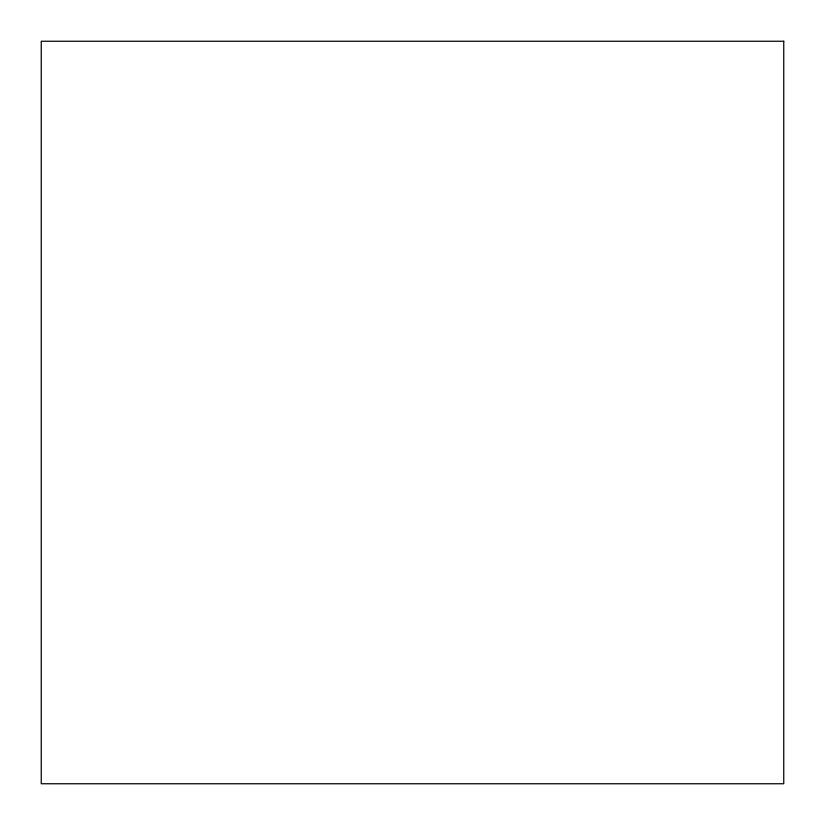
<?xml version="1.0" encoding="UTF-8"?>
<svg xmlns="http://www.w3.org/2000/svg" width="825" height="825" viewBox="0 0 825 825"><rect width="100%" height="100%" fill="white"/><g stroke="black" fill="none" stroke-linecap="round" stroke-linejoin="round"><path stroke-width="1.24" d="M783.75 41.25L41.25 41.25L41.25 783.75L783.75 783.75L783.75 41.25"/></g></svg>
